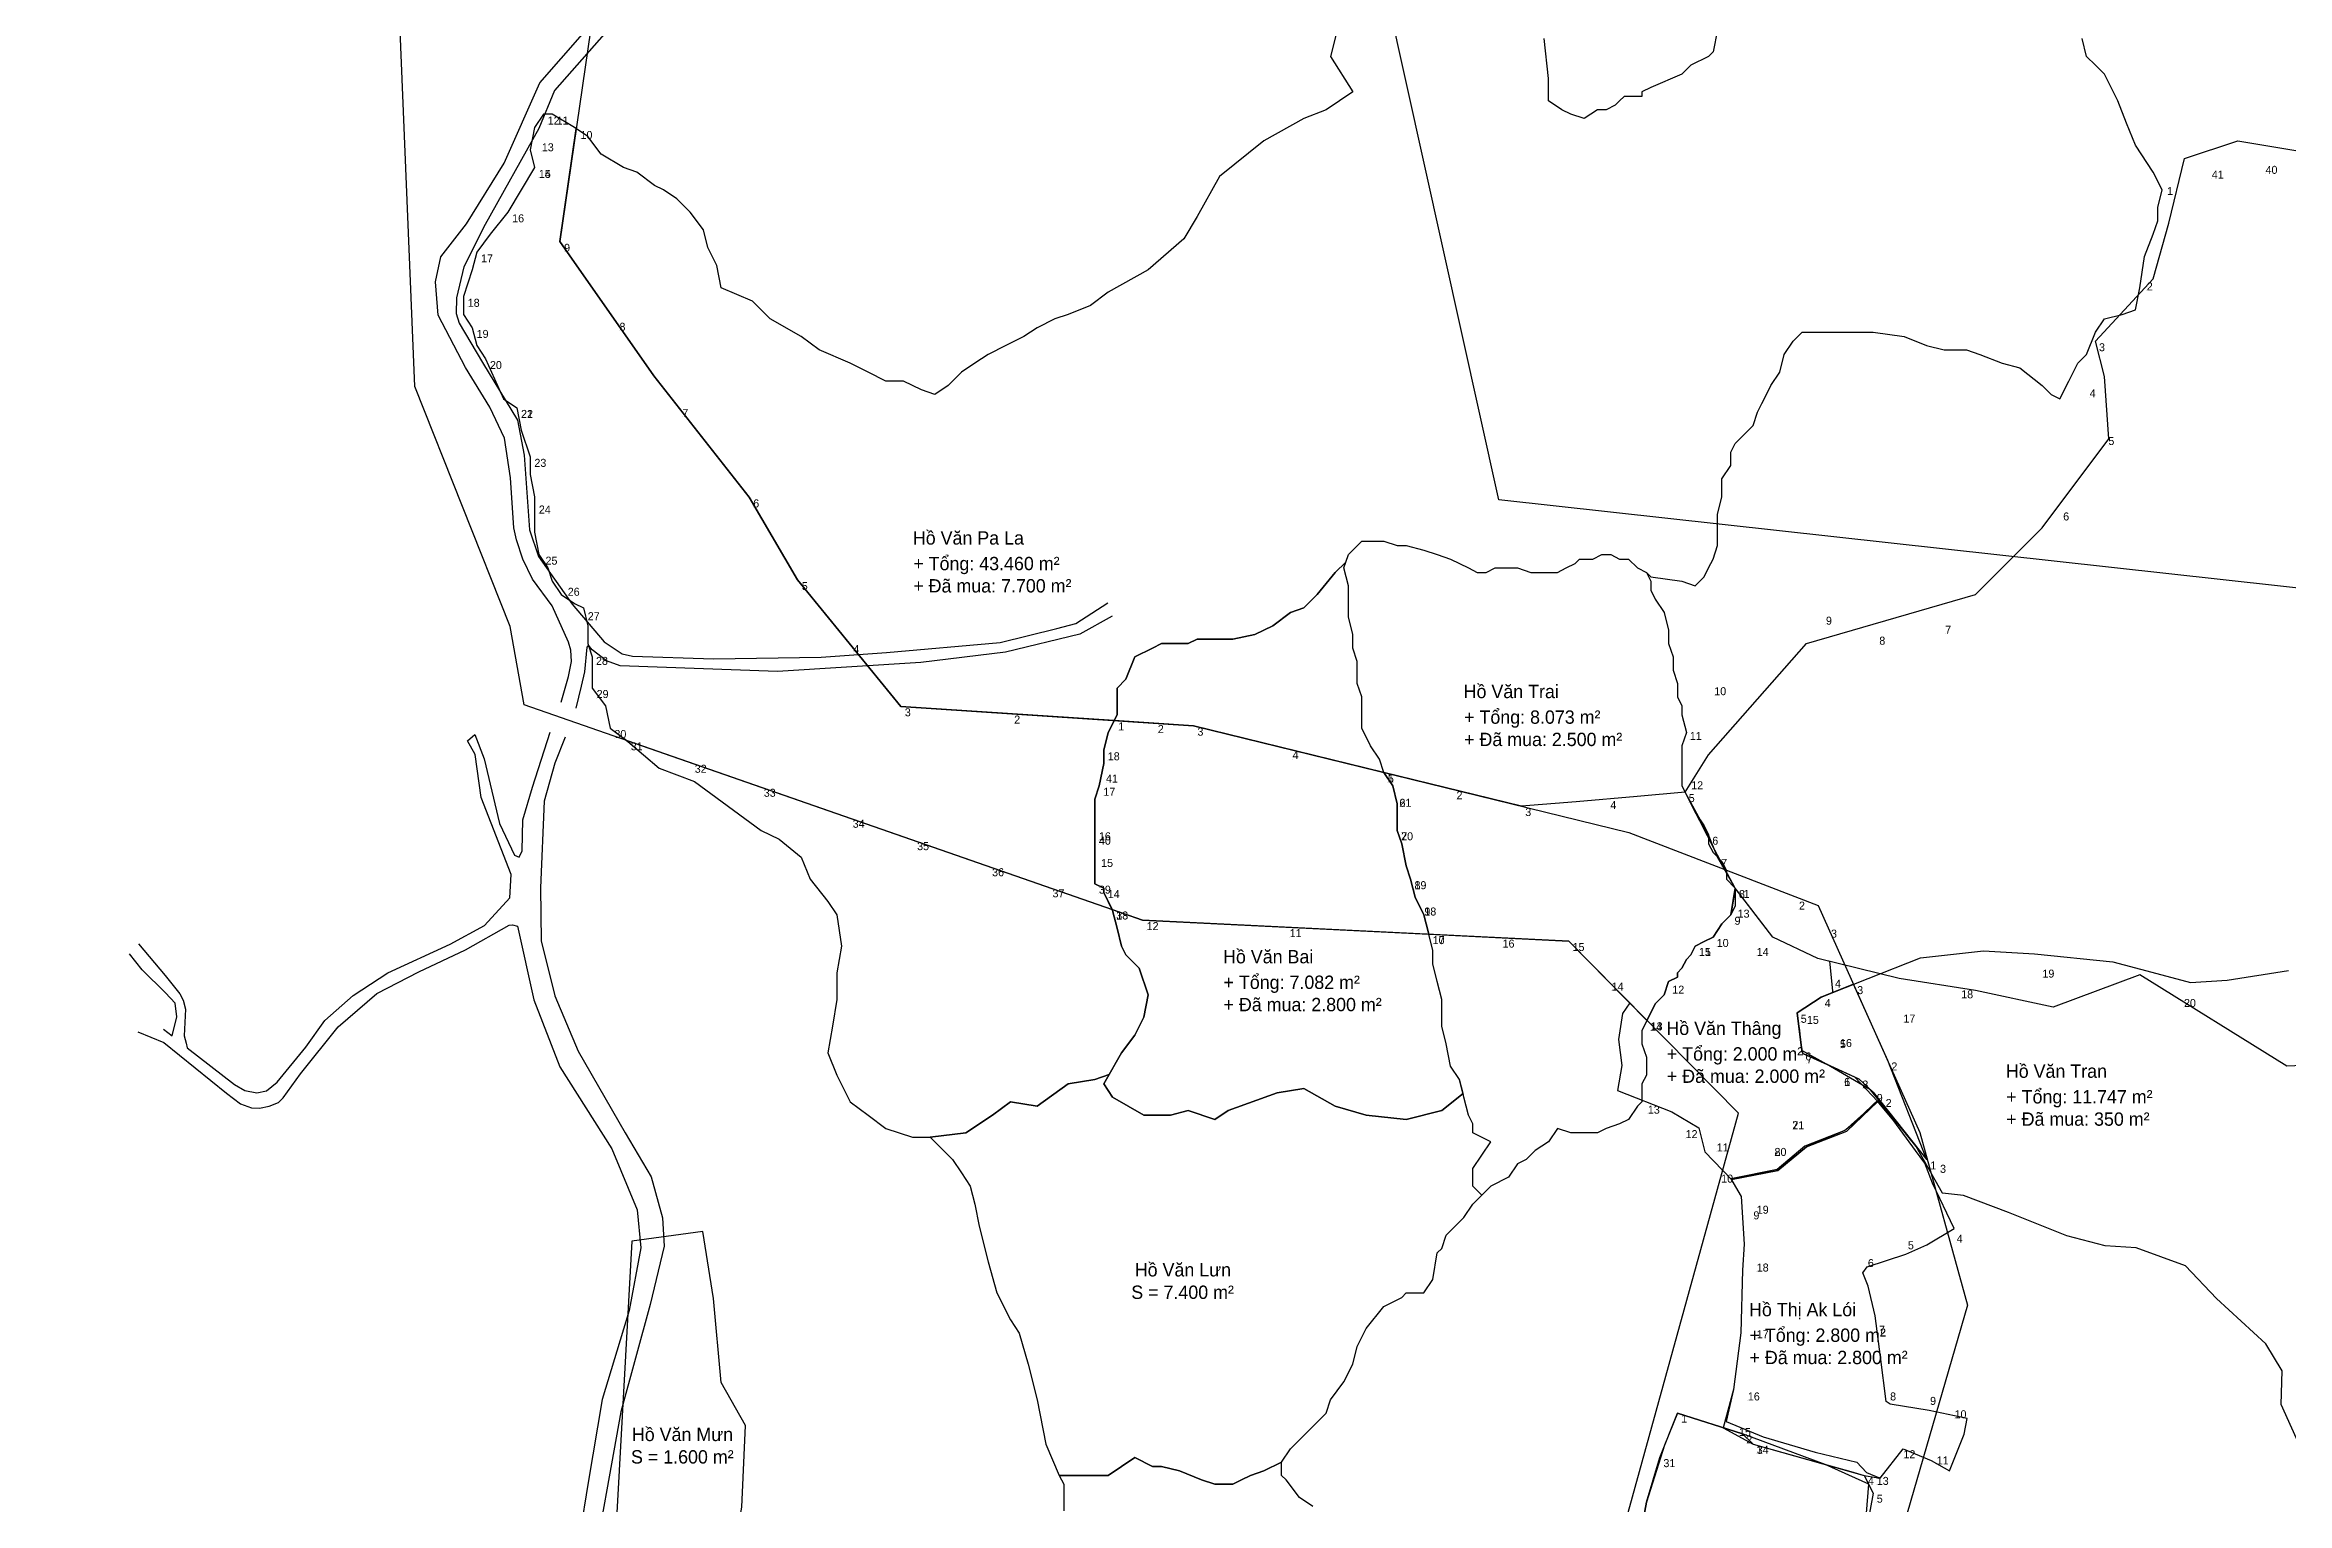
# Model space of a CAD drawing. Extents: x 552101 to 560756, y 1825061 to 1833835.
# Drawn here: x 552787 to 553291, y 1832311 to 1832639 of the extents above; entities that cross this region are included whole.
import ezdxf

# ---------------------------------------------------------------- set-up
doc = ezdxf.new("R2010")
doc.units = 0
for name, color, linetype in [('07', 7, 'Continuous'), ('5', 7, 'Continuous'), ('bien 10.3.24 hc  theo rai thua', 7, 'Continuous'), ('DUONG DAT', 7, 'Continuous'), ('Level 12', 7, 'Continuous'), ('Level 7', 7, 'Continuous'), ('nha', 7, 'Continuous'), ('Xin bien rung', 7, 'Continuous')]:
    doc.layers.add(name, color=color, linetype=linetype)

# ---------------------------------------------------------------- blocks, each defined once
blk = doc.blocks.new('đường đất')
at = {"layer": 'DUONG DAT'}
for points in [[(140437.61, 465452.16), (140438.03, 465453.63), (140438.21, 465454.49), (140438.16, 465455.13), (140438.03, 465455.58), (140437.11, 465457.66), (140435.98, 465459.19), (140435.43, 465460.33), (140435.07, 465461.43), (140434.92, 465462.12), (140434.73, 465464.98), (140434.37, 465467.23), (140433.54, 465469.01), (140432.16, 465471.28), (140430.59, 465474.25), (140430.44, 465476.16), (140430.74, 465477.59), (140432.2, 465479.48), (140434.36, 465482.93), (140436.4, 465487.53), (140440.19, 465491.84), (140443.47, 465495.64), (140443.78, 465496.13), (140444.31, 465498.44)], [(140442.05, 465492.57), (140437.23, 465487.08), (140436.34, 465484.92), (140433.27, 465479.43), (140432.05, 465477.01), (140431.63, 465475.24), (140431.62, 465474.35), (140431.79, 465473.8), (140433.13, 465471.56), (140435.13, 465468.26), (140435.51, 465466.27), (140435.81, 465462), (140436.32, 465460.48), (140438.24, 465457.75), (140440.08, 465455.61), (140441.1, 465454.93), (140441.68, 465454.78), (140446.31, 465454.64), (140452.47, 465454.74), (140456.2, 465454.99), (140462.69, 465455.57), (140465.93, 465456.37), (140467.01, 465456.65), (140468.84, 465457.84)], [(140469.08, 465457.08), (140467.24, 465456.05), (140463, 465455.02), (140458.16, 465454.43), (140449.97, 465453.92), (140440.98, 465454.23), (140440.21, 465454.52), (140439.38, 465455.15), (140439.17, 465455.41), (140439.08, 465455.3), (140438.94, 465453.89), (140438.76, 465453.08), (140438.46, 465451.82)], [(140413.47, 465438.37), (140414.99, 465436.55), (140415.83, 465435.5), (140416.03, 465435.15), (140416.16, 465434.64), (140416.09, 465433.11), (140416.2, 465432.69), (140416.26, 465432.42), (140418.96, 465430.32), (140419.55, 465429.99), (140420.24, 465429.85), (140420.79, 465429.96), (140421.39, 465430.46), (140423.03, 465432.46), (140424.12, 465433.98), (140425.74, 465435.42), (140427.71, 465436.71), (140431.28, 465438.34), (140433.24, 465439.41), (140434.68, 465440.99), (140434.76, 465442.32), (140433.04, 465446.71), (140432.71, 465449.17), (140432.27, 465449.95), (140432.68, 465450.32), (140433.21, 465448.92), (140434.09, 465445.23), (140434.95, 465443.42), (140435.21, 465443.31), (140435.39, 465443.67), (140435.43, 465445.45), (140435.98, 465447.31), (140436.99, 465450.45)], [(140437.84, 465450.17), (140437.26, 465448.68), (140436.64, 465446.5), (140436.43, 465441.55), (140436.48, 465438.53), (140437.25, 465435.39), (140438.59, 465432.23), (140441.27, 465427.56), (140442.75, 465425.06), (140443.41, 465422.72), (140443.49, 465421.1), (140442.7, 465417.77), (140441.03, 465411.63), (140439.26, 465401.78)], [(140413.43, 465433.33), (140414.92, 465432.72), (140418.5, 465429.83), (140419.3, 465429.23), (140419.92, 465429), (140420.39, 465428.97), (140420.93, 465429.09), (140421.48, 465429.31), (140421.74, 465429.57), (140422.73, 465430.93), (140424.87, 465433.63), (140427.09, 465435.52), (140429.48, 465436.77), (140432.15, 465438.01), (140434.65, 465439.43), (140434.84, 465439.45), (140435.12, 465439.37), (140436.06, 465435.16), (140437.54, 465431.34), (140440.5, 465426.65), (140441.95, 465423.18), (140442.16, 465421.01), (140441.5, 465417.42), (140439.96, 465412.35), (140439.15, 465407.6), (140438.21, 465401.74)], [(140414.91, 465433.48), (140415.39, 465433.1), (140415.67, 465434.19), (140415.57, 465434.97), (140415.01, 465435.56), (140413.68, 465436.88), (140412.96, 465437.8)]]:
    blk.add_lwpolyline(points, dxfattribs=at)

msp = doc.modelspace()

# ---------------------------------------------------------------- linework, layer by layer
at = {"layer": '07'}
for points in [[(553080.12, 1832652.34), (553076.12, 1832636.33), (553081.12, 1832628.32), (553075.12, 1832624.32), (553070.11, 1832622.32), (553061.11, 1832617.32), (553051.1, 1832609.31), (553046.1, 1832600.31), (553043.1, 1832595.31), (553035.09, 1832588.3), (553026.09, 1832583.3), (553022.09, 1832580.3), (553017.08, 1832578.3), (553014.08, 1832577.29), (553010.08, 1832575.29), (553007.08, 1832573.29), (553003.08, 1832571.29), (552999.07, 1832569.29), (552996.07, 1832567.29), (552993.07, 1832565.29), (552990.07, 1832562.29), (552987.07, 1832560.29), (552984.06, 1832561.29), (552980.06, 1832563.29), (552976.06, 1832563.29), (552972.06, 1832565.29), (552968.06, 1832567.29), (552961.05, 1832570.29), (552957.05, 1832573.29), (552950.05, 1832577.29), (552946.04, 1832581.3), (552939.04, 1832584.3), (552938.04, 1832589.3), (552936.04, 1832593.3), (552935.04, 1832597.31), (552932.04, 1832601.31), (552929.03, 1832604.31), (552926.03, 1832606.31), (552924.03, 1832607.31), (552920.03, 1832610.31), (552917.03, 1832611.31), (552912.02, 1832614.32), (552909.02, 1832618.32), (552906.02, 1832620.32), (552901.02, 1832623.32), (552899.02, 1832623.32), (552897.02, 1832620.32), (552896.02, 1832615.32), (552897.02, 1832611.31), (552894.01, 1832606.31), (552891.01, 1832601.31), (552887.01, 1832596.31), (552884.01, 1832592.3), (552883.01, 1832588.3), (552881.01, 1832582.3), (552881.01, 1832578.3), (552883.01, 1832575.29), (552884.01, 1832571.29), (552886.01, 1832568.29), (552890.01, 1832559.28), (552893.01, 1832557.28), (552894.01, 1832552.28), (552896.02, 1832546.28), (552896.02, 1832542.28), (552897.02, 1832537.27), (552897.02, 1832534.27), (552897.02, 1832529.27), (552898.02, 1832524.27), (552900.02, 1832521.26), (552901.02, 1832518.26), (552903.02, 1832515.26), (552906.02, 1832513.26), (552908.02, 1832512.26), (552909.02, 1832508.26), (552909.02, 1832504.25), (552910.02, 1832501.25), (552910.02, 1832497.25), (552910.02, 1832494.25), (552913.02, 1832490.25), (552914.03, 1832485.24), (552918.03, 1832482.24), (552925.03, 1832476.24), (552933.04, 1832473.24), (552948.04, 1832462.23), (552952.05, 1832460.23), (552957.05, 1832456.23), (552959.05, 1832451.22), (552963.05, 1832446.22), (552965.05, 1832443.22), (552966.05, 1832436.22), (552965.05, 1832430.21), (552965.05, 1832424.21), (552964.05, 1832418.21), (552963.05, 1832412.2), (552965.05, 1832407.2), (552968.06, 1832401.2), (552972.06, 1832398.19), (552976.06, 1832395.19), (552982.06, 1832393.19), (552986.07, 1832393.19), (552994.07, 1832394.19), (553000.07, 1832398.19), (553004.08, 1832401.2), (553010.08, 1832400.2), (553017.08, 1832405.2), (553023.09, 1832406.2), (553026.31, 1832407.34), (553029.09, 1832412.2), (553032.09, 1832416.2), (553034.09, 1832420.21), (553035.09, 1832425.21), (553033.09, 1832431.21), (553030.09, 1832434.21), (553029.09, 1832436.22), (553028.09, 1832440.22), (553027.09, 1832444.22), (553025.09, 1832448.22), (553025.09, 1832449.22), (553023.09, 1832450.22), (553023.09, 1832451.22), (553023.09, 1832452.23), (553023.09, 1832456.23), (553023.09, 1832460.23), (553023.09, 1832462.23), (553023.09, 1832467.23), (553023.09, 1832469.23), (553024.09, 1832472.24), (553025.09, 1832477.24), (553025.09, 1832480.24), (553026.09, 1832484.24), (553028.09, 1832488.25), (553028.09, 1832491.25), (553028.09, 1832494.25), (553030.09, 1832496.25), (553032.09, 1832501.25), (553036.09, 1832503.25), (553038.09, 1832504.25), (553041.1, 1832504.25), (553044.1, 1832504.25), (553046.1, 1832505.25), (553051.1, 1832505.25), (553054.1, 1832505.25), (553059.11, 1832506.26), (553063.11, 1832508.26), (553067.11, 1832511.26), (553070.11, 1832512.26), (553073.11, 1832515.26), (553077.12, 1832520.26), (553079.55, 1832522.57), (553080.12, 1832524.27), (553083.12, 1832527.27), (553086.12, 1832527.27), (553088.12, 1832527.27), (553091.12, 1832526.27), (553093.13, 1832526.27), (553097.13, 1832525.27), (553100.13, 1832524.27), (553103.13, 1832523.26), (553107.13, 1832521.26), (553109.13, 1832520.26), (553111.14, 1832520.26), (553113.14, 1832521.26), (553115.14, 1832521.26), (553118.14, 1832521.26), (553121.14, 1832520.26), (553124.14, 1832520.26), (553127.14, 1832520.26), (553129.15, 1832521.26), (553131.15, 1832522.26), (553132.15, 1832523.26), (553135.15, 1832523.26), (553137.15, 1832524.27), (553139.15, 1832524.27), (553141.15, 1832523.26), (553143.15, 1832523.26), (553145.15, 1832521.26), (553147.16, 1832520.26), (553148.16, 1832519.26), (553155.16, 1832518.26), (553158.16, 1832517.26), (553160.16, 1832519.26), (553161.16, 1832521.26), (553162.16, 1832523.26), (553163.16, 1832526.27), (553163.16, 1832530.27), (553163.16, 1832533.27), (553164.17, 1832537.27), (553164.17, 1832541.27), (553166.17, 1832544.28), (553166.17, 1832547.28), (553167.17, 1832549.28), (553169.17, 1832551.28), (553171.17, 1832553.28), (553172.17, 1832556.28), (553173.17, 1832558.28), (553174.17, 1832560.29), (553175.17, 1832562.29), (553177.17, 1832565.29), (553178.17, 1832569.29), (553180.17, 1832572.29), (553182.18, 1832574.29), (553185.18, 1832574.29), (553188.18, 1832574.29), (553193.18, 1832574.29), (553198.18, 1832574.29), (553205.19, 1832573.29), (553210.19, 1832571.29), (553214.19, 1832570.29), (553219.2, 1832570.29), (553222.2, 1832569.29), (553227.2, 1832567.29), (553231.2, 1832566.29), (553236.21, 1832562.29), (553238.21, 1832560.29), (553240.21, 1832559.28), (553242.21, 1832563.29), (553244.21, 1832567.29), (553246.21, 1832569.29), (553248.21, 1832574.29), (553250.21, 1832577.29), (553254.22, 1832578.3), (553257.22, 1832579.3), (553258.22, 1832584.3), (553259.22, 1832591.3), (553261.22, 1832596.31), (553262.22, 1832599.31), (553262.22, 1832602.31), (553263.22, 1832606.31), (553261.22, 1832610.31), (553257.22, 1832616.32), (553255.22, 1832621.32), (553253.22, 1832626.32), (553250.21, 1832632.33), (553248.21, 1832634.33), (553246.21, 1832636.33), (553245.21, 1832640.33)], [(553163.16, 1832642.33), (553162.16, 1832637.33), (553161.16, 1832636.33), (553157.16, 1832634.33), (553155.16, 1832632.33), (553148.16, 1832629.32), (553146.16, 1832628.32), (553146.16, 1832627.32), (553144.15, 1832627.32), (553143.15, 1832627.32), (553142.15, 1832627.32), (553141.15, 1832626.32), (553140.15, 1832625.32), (553138.15, 1832624.32), (553136.15, 1832624.32), (553133.15, 1832622.32), (553130.15, 1832623.32), (553128.15, 1832624.32), (553125.14, 1832626.32), (553125.14, 1832631.33), (553124.14, 1832640.33)], [(553083.12, 1832527.27), (553083.12, 1832527.27), (553086.12, 1832527.27), (553088.12, 1832527.27), (553091.12, 1832526.27), (553093.13, 1832526.27), (553097.13, 1832525.27), (553100.13, 1832524.27), (553103.13, 1832523.26), (553107.13, 1832521.26), (553109.13, 1832520.26), (553111.14, 1832520.26), (553113.14, 1832521.26), (553115.14, 1832521.26), (553118.14, 1832521.26), (553121.14, 1832520.26), (553124.14, 1832520.26), (553127.14, 1832520.26), (553129.15, 1832521.26), (553131.15, 1832522.26), (553132.15, 1832523.26), (553135.15, 1832523.26), (553137.15, 1832524.27), (553139.15, 1832524.27), (553141.15, 1832523.26), (553143.15, 1832523.26), (553145.15, 1832521.26), (553147.16, 1832520.26), (553148.16, 1832518.26), (553148.16, 1832516.26), (553149.16, 1832514.26), (553151.16, 1832511.26), (553152.16, 1832507.26), (553152.16, 1832504.25), (553153.16, 1832501.25), (553153.16, 1832498.25), (553154.16, 1832495.25), (553154.16, 1832492.25), (553155.16, 1832490.25), (553155.16, 1832488.25), (553156.16, 1832484.24), (553155.16, 1832481.24), (553155.16, 1832478.24), (553155.16, 1832476.24), (553155.16, 1832473.24), (553155.16, 1832472.24), (553156.16, 1832470.24), (553157.16, 1832468.23), (553158.16, 1832466.23), (553160.16, 1832463.23), (553161.16, 1832461.23), (553161.16, 1832459.23), (553162.16, 1832457.23), (553164.17, 1832455.23), (553165.17, 1832453.23), (553165.17, 1832451.22), (553167.17, 1832449.22), (553167.17, 1832447.22), (553167.17, 1832445.22), (553166.17, 1832443.22), (553164.17, 1832441.22), (553162.16, 1832438.22), (553160.16, 1832437.22), (553158.16, 1832436.22), (553157.16, 1832434.21), (553156.16, 1832433.21), (553155.16, 1832431.21), (553154.16, 1832430.21), (553154.16, 1832429.21), (553152.16, 1832428.21), (553151.16, 1832425.21), (553149.16, 1832423.21), (553148.16, 1832421.21), (553147.16, 1832419.21), (553146.16, 1832417.21), (553146.16, 1832415.2), (553146.16, 1832414.2), (553147.16, 1832411.2), (553147.16, 1832409.2), (553147.16, 1832407.2), (553146.16, 1832405.2), (553146.16, 1832403.2), (553146.16, 1832401.2), (553145.15, 1832400.2), (553143.15, 1832397.19), (553143.15, 1832397.19), (553141.15, 1832396.19), (553138.15, 1832395.19), (553136.15, 1832394.19), (553133.15, 1832394.19), (553130.15, 1832394.19), (553127.14, 1832395.19), (553125.14, 1832392.19), (553122.14, 1832390.19), (553120.14, 1832388.19), (553118.14, 1832387.19), (553116.14, 1832384.19), (553112.14, 1832382.19), (553110.14, 1832380.18), (553108.13, 1832382.19), (553108.13, 1832386.19), (553112.14, 1832392.19), (553108.13, 1832394.19), (553108.13, 1832396.19), (553108.13, 1832396.19), (553107.13, 1832398.19), (553106.13, 1832402.2), (553105.13, 1832406.2), (553103.13, 1832409.2), (553102.13, 1832414.2), (553101.13, 1832418.21), (553101.13, 1832421.21), (553101.13, 1832424.21), (553100.13, 1832428.21), (553099.13, 1832432.21), (553099.13, 1832435.22), (553098.13, 1832439.22), (553097.13, 1832443.22), (553095.13, 1832447.22), (553094.13, 1832451.22), (553093.13, 1832454.23), (553092.12, 1832459.23), (553091.12, 1832462.23), (553091.12, 1832464.23), (553091.12, 1832464.23), (553091.12, 1832468.23), (553090.12, 1832472.24), (553088.12, 1832475.24), (553087.12, 1832478.24), (553085.12, 1832481.24), (553083.12, 1832485.24), (553083.12, 1832489.25), (553083.12, 1832492.25), (553082.12, 1832495.25), (553082.12, 1832500.25), (553081.12, 1832503.25), (553081.12, 1832506.26), (553080.12, 1832510.26), (553080.12, 1832513.26), (553080.12, 1832517.26), (553079.12, 1832521.26), (553080.12, 1832524.27), (553083.12, 1832527.27), (553083.12, 1832527.27)], [(553213.8, 1832380.61), (553207.88, 1832391.1), (553197.62, 1832403.86), (553187.66, 1832409.65), (553182.11, 1832412.68), (553181.67, 1832417.25), (553181.07, 1832421.16), (553186.48, 1832424.71), (553197.1, 1832428.93), (553208.87, 1832433.53), (553222.99, 1832435.17), (553234.47, 1832434.46), (553252.13, 1832432.66), (553260.85, 1832430.36), (553269.56, 1832428.01), (553277.8, 1832428.55), (553291.64, 1832430.7)], [(553294.77, 1832322.45), (553289.97, 1832333.07), (553290.22, 1832340.63), (553286.53, 1832346.74), (553275.44, 1832356.9), (553268.43, 1832364.26), (553257.34, 1832368.36), (553250.4, 1832368.77), (553241.75, 1832371), (553228.66, 1832376.29), (553218.5, 1832380.1), (553213.8, 1832380.61), (553213.7, 1832380.71)], [(553196.18, 1832302.14), (553197.18, 1832315.15), (553187.39, 1832319.61), (553168.83, 1832326.49), (553154.16, 1832331.16), (553151.27, 1832323.94), (553147.16, 1832311.15), (553145.15, 1832300.14)], [(553072.11, 1832310.15), (553069.11, 1832312.15), (553066.11, 1832316.15), (553065.11, 1832317.15), (553065.11, 1832320.15), (553061.11, 1832318.15), (553058.11, 1832317.15), (553056.1, 1832316.15), (553054.1, 1832315.15), (553050.1, 1832315.15), (553047.1, 1832316.15), (553042.1, 1832318.15), (553038.09, 1832319.15), (553036.09, 1832319.15), (553032.09, 1832321.15), (553026.09, 1832317.15), (553022.09, 1832317.15), (553015.08, 1832317.15), (553016.08, 1832315.15), (553016.08, 1832313.15), (553016.08, 1832309.15)]]:
    msp.add_lwpolyline(points, dxfattribs=at)
for points in [[(553099.13, 1832435.22), (553098.13, 1832439.22), (553097.13, 1832443.22), (553095.13, 1832447.22), (553094.13, 1832451.22), (553093.13, 1832454.23), (553092.12, 1832459.23), (553091.12, 1832462.23), (553091.12, 1832464.23), (553091.12, 1832468.23), (553090.12, 1832472.24), (553088.12, 1832475.24), (553087.12, 1832478.24), (553085.12, 1832481.24), (553083.12, 1832485.24), (553083.12, 1832489.25), (553083.12, 1832492.25), (553082.12, 1832495.25), (553082.12, 1832500.25), (553081.12, 1832503.25), (553081.12, 1832506.26), (553080.12, 1832510.26), (553080.12, 1832513.26), (553080.12, 1832517.26), (553079.12, 1832521.26), (553079.55, 1832522.57), (553077.12, 1832520.26), (553073.11, 1832515.26), (553070.11, 1832512.26), (553067.11, 1832511.26), (553063.11, 1832508.26), (553059.11, 1832506.26), (553054.1, 1832505.25), (553051.1, 1832505.25), (553046.1, 1832505.25), (553044.1, 1832504.25), (553041.1, 1832504.25), (553038.09, 1832504.25), (553036.09, 1832503.25), (553032.09, 1832501.25), (553030.09, 1832496.25), (553028.09, 1832494.25), (553028.09, 1832491.25), (553028.09, 1832488.25), (553026.09, 1832484.24), (553025.09, 1832480.24), (553025.09, 1832477.24), (553024.09, 1832472.24), (553023.09, 1832469.23), (553023.09, 1832467.23), (553023.09, 1832462.23), (553023.09, 1832460.23), (553023.09, 1832456.23), (553023.09, 1832452.23), (553023.09, 1832451.22), (553023.09, 1832450.22), (553025.09, 1832449.22), (553025.09, 1832448.22), (553027.09, 1832444.22), (553028.09, 1832440.22), (553029.09, 1832436.22), (553030.09, 1832434.21), (553033.09, 1832431.21), (553035.09, 1832425.21), (553034.09, 1832420.21), (553032.09, 1832416.2), (553029.09, 1832412.2), (553025.09, 1832405.2), (553027.09, 1832402.2), (553034.09, 1832398.19), (553040.1, 1832398.19), (553044.1, 1832399.2), (553050.1, 1832397.19), (553053.1, 1832399.2), (553064.11, 1832403.2), (553070.11, 1832404.2), (553077.12, 1832400.2), (553084.12, 1832398.19), (553093.13, 1832397.19), (553101.13, 1832399.2), (553105.92, 1832403.03), (553105.13, 1832406.2), (553103.13, 1832409.2), (553102.13, 1832414.2), (553101.13, 1832418.21), (553101.13, 1832421.21), (553101.13, 1832424.21), (553100.13, 1832428.21), (553099.13, 1832432.21)], [(553088.12, 1832355.17), (553092.12, 1832357.17), (553093.13, 1832358.17), (553095.13, 1832358.17), (553097.13, 1832358.17), (553099.13, 1832361.17), (553100.13, 1832367.18), (553101.13, 1832368.18), (553102.13, 1832371.18), (553104.13, 1832373.18), (553106.13, 1832375.18), (553108.13, 1832378.18), (553110.14, 1832380.18), (553108.13, 1832382.19), (553108.13, 1832386.19), (553112.14, 1832392.19), (553108.13, 1832394.19), (553108.13, 1832396.19), (553107.13, 1832398.19), (553106.13, 1832402.2), (553105.92, 1832403.03), (553101.13, 1832399.2), (553093.13, 1832397.19), (553084.12, 1832398.19), (553077.12, 1832400.2), (553070.11, 1832404.2), (553064.11, 1832403.2), (553053.1, 1832399.2), (553050.1, 1832397.19), (553044.1, 1832399.2), (553040.1, 1832398.19), (553034.09, 1832398.19), (553027.09, 1832402.2), (553025.09, 1832405.2), (553026.31, 1832407.34), (553023.09, 1832406.2), (553017.08, 1832405.2), (553010.08, 1832400.2), (553004.08, 1832401.2), (553000.07, 1832398.19), (552994.07, 1832394.19), (552986.07, 1832393.19), (552988.07, 1832391.19), (552991.07, 1832388.19), (552993.07, 1832385.19), (552995.07, 1832382.19), (552996.07, 1832378.18), (552997.07, 1832373.18), (552999.07, 1832365.18), (553001.07, 1832358.17), (553004.08, 1832352.17), (553006.08, 1832349.17), (553008.08, 1832342.16), (553010.08, 1832334.16), (553012.08, 1832324.15), (553015.08, 1832317.15), (553022.09, 1832317.15), (553026.09, 1832317.15), (553032.09, 1832321.15), (553036.09, 1832319.15), (553038.09, 1832319.15), (553042.1, 1832318.15), (553047.1, 1832316.15), (553050.1, 1832315.15), (553054.1, 1832315.15), (553056.1, 1832316.15), (553058.11, 1832317.15), (553061.11, 1832318.15), (553065.11, 1832320.15), (553067.11, 1832323.15), (553070.11, 1832326.15), (553072.11, 1832328.16), (553075.12, 1832331.16), (553076.12, 1832334.16), (553079.12, 1832338.16), (553081.12, 1832342.16), (553082.12, 1832346.17), (553084.12, 1832350.17)], [(553209.83, 1832387.37), (553207.72, 1832390.24), (553202.82, 1832396.91), (553199.39, 1832401.36), (553198.58, 1832400.9), (553198.58, 1832400.9), (553195.43, 1832397.59), (553195.43, 1832397.59), (553191.84, 1832394.71), (553183.21, 1832391.04), (553176.72, 1832385.74), (553166.33, 1832383.68), (553168.53, 1832379.85), (553169.15, 1832369.18), (553168.76, 1832363.34), (553168.41, 1832349.19), (553166.8, 1832336.44), (553165.15, 1832329.24), (553173.44, 1832325.78), (553185.15, 1832322.37), (553194.55, 1832320.1), (553196.67, 1832317.76), (553199.8, 1832316.53), (553204.94, 1832323.13), (553211.26, 1832320.51), (553215.4, 1832318.14), (553218.64, 1832326.44), (553219.35, 1832329.93), (553210.82, 1832331.77), (553202.05, 1832333.18), (553201.1, 1832333.77), (553199.86, 1832343.83), (553198.63, 1832353.04), (553197.04, 1832359.73), (553195.87, 1832362.68), (553196.86, 1832364.04), (553205.56, 1832366.92), (553210.26, 1832369.04), (553216.44, 1832372.64), (553211.57, 1832382.87)], [(552944.51, 1832328.4), (552939.01, 1832338.01), (552937.27, 1832356.93), (552934.9, 1832371.98), (552918.88, 1832369.81), (552915.34, 1832304.65), (552930.45, 1832302.64), (552941.16, 1832296.42), (552943.65, 1832309.99)]]:
    msp.add_lwpolyline(points, close=True, dxfattribs=at)
at = {"layer": '5'}
for points in [[(553024.09, 1832472.24), (553025.09, 1832477.24), (553025.09, 1832480.24), (553026.09, 1832484.24), (553027.44, 1832486.95), (552979.4, 1832490.13), (552956.2, 1832518.55), (552945.28, 1832537.16), (552923.88, 1832564.47), (552902.69, 1832594.68), (552906.39, 1832620.07), (552906.02, 1832620.32), (552901.02, 1832623.32), (552899.02, 1832623.32), (552897.02, 1832620.32), (552896.02, 1832615.32), (552897.02, 1832611.31), (552894.01, 1832606.31), (552891.01, 1832601.31), (552887.01, 1832596.31), (552884.01, 1832592.3), (552883.01, 1832588.3), (552881.01, 1832582.3), (552881.01, 1832578.3), (552883.01, 1832575.29), (552884.01, 1832571.29), (552886.01, 1832568.29), (552890.01, 1832559.28), (552893.01, 1832557.28), (552894.01, 1832552.28), (552896.02, 1832546.28), (552896.02, 1832542.28), (552897.02, 1832537.27), (552897.02, 1832534.27), (552897.02, 1832529.27), (552898.02, 1832524.27), (552900.02, 1832521.26), (552901.02, 1832518.26), (552903.02, 1832515.26), (552906.02, 1832513.26), (552908.02, 1832512.26), (552909.02, 1832508.26), (552909.02, 1832504.25), (552910.02, 1832501.25), (552910.02, 1832497.25), (552910.02, 1832494.25), (552913.02, 1832490.25), (552914.03, 1832485.24), (552917.81, 1832482.41), (553027, 1832444.4), (553025.09, 1832448.22), (553025.09, 1832449.22), (553023.09, 1832450.22), (553023.09, 1832451.22), (553023.09, 1832452.23), (553023.09, 1832456.23), (553023.09, 1832460.23), (553023.09, 1832462.23), (553023.09, 1832467.23), (553023.09, 1832469.23)], [(553090.12, 1832472.24), (553088.1, 1832475.27), (553045.27, 1832485.77), (553027.44, 1832486.95), (553026.09, 1832484.24), (553025.09, 1832480.24), (553025.09, 1832477.24), (553024.09, 1832472.24), (553023.09, 1832469.23), (553023.09, 1832467.23), (553023.09, 1832462.23), (553023.09, 1832460.23), (553023.09, 1832456.23), (553023.09, 1832452.23), (553023.09, 1832451.22), (553023.09, 1832450.22), (553025.09, 1832449.22), (553025.09, 1832448.22), (553027, 1832444.4), (553033.83, 1832442.02), (553098.22, 1832438.85), (553098.13, 1832439.22), (553097.13, 1832443.22), (553095.13, 1832447.22), (553094.13, 1832451.22), (553093.13, 1832454.23), (553092.12, 1832459.23), (553091.12, 1832462.23), (553091.12, 1832464.23), (553091.12, 1832468.23)], [(553186.48, 1832424.71), (553189.14, 1832425.77), (553189.1, 1832426.07), (553188.52, 1832432.1), (553188.47, 1832432.72), (553185.74, 1832433.39), (553175.64, 1832438.18), (553167.47, 1832448.83), (553167.06, 1832448.58), (553166.17, 1832443.22), (553164.17, 1832441.22), (553162.16, 1832438.22), (553160.16, 1832437.22), (553158.16, 1832436.22), (553157.16, 1832434.21), (553156.16, 1832433.21), (553155.16, 1832431.21), (553154.16, 1832430.21), (553154.16, 1832429.21), (553152.16, 1832428.21), (553151.16, 1832425.21), (553149.16, 1832423.21), (553148.16, 1832421.21), (553147.29, 1832419.48), (553143.41, 1832423.42), (553141.78, 1832421.01), (553140.9, 1832415.16), (553141.66, 1832409.33), (553140.65, 1832403.7), (553152.89, 1832398.9), (553158.97, 1832395.29), (553160.31, 1832389.93), (553166.33, 1832383.68), (553176.72, 1832385.74), (553183.21, 1832391.04), (553192.23, 1832394.55), (553199.26, 1832401.24), (553194.1, 1832406.73), (553187.66, 1832409.65), (553182.37, 1832412.05), (553182.11, 1832412.68), (553181.07, 1832421.16)], [(553210.23, 1832388.14), (553201.47, 1832410.43), (553193.79, 1832427.61), (553186.48, 1832424.71), (553181.07, 1832421.16), (553182.11, 1832412.68), (553182.37, 1832412.05), (553194.94, 1832406.35), (553198.18, 1832403.34)], [(553209.83, 1832387.37), (553207.72, 1832390.24), (553202.82, 1832396.91), (553199.12, 1832401.4), (553198.05, 1832400.39), (553196.1, 1832398.54), (553196.1, 1832398.54), (553196.1, 1832398.54), (553191.84, 1832394.71), (553182.82, 1832391.2), (553176.56, 1832385.92), (553166.17, 1832383.87), (553168.53, 1832379.85), (553169.15, 1832369.18), (553168.76, 1832363.34), (553168.41, 1832349.19), (553166.8, 1832336.44), (553164.48, 1832327.87), (553171.17, 1832324.15), (553184.01, 1832320.56), (553193.17, 1832317.99), (553196.18, 1832317.15), (553199.8, 1832316.53), (553204.94, 1832323.13), (553211.26, 1832320.51), (553215.4, 1832318.14), (553218.64, 1832326.44), (553219.35, 1832329.93), (553210.82, 1832331.77), (553202.05, 1832333.18), (553201.1, 1832333.77), (553199.86, 1832343.83), (553198.63, 1832353.04), (553197.04, 1832359.73), (553195.87, 1832362.68), (553196.86, 1832364.04), (553205.56, 1832366.92), (553210.26, 1832369.04), (553216.44, 1832372.64), (553211.57, 1832382.87)]]:
    msp.add_lwpolyline(points, close=True, dxfattribs=at)
for points in [[(553314.25, 1832410.2), (553291.24, 1832409.2), (553258.19, 1832429.77), (553238.69, 1832422.45), (553221.2, 1832426.21), (553221.2, 1832426.21), (553204.04, 1832428.94), (553185.74, 1832433.39), (553185.74, 1832433.39), (553185.74, 1832433.39), (553175.64, 1832438.18), (553167.17, 1832449.22), (553162.54, 1832457.78), (553155.86, 1832470.83), (553161.16, 1832479.24), (553183.18, 1832504.25), (553221.2, 1832515.26), (553236.21, 1832530.27), (553251.21, 1832550.28), (553250.21, 1832564.29), (553248.21, 1832572.29), (553261.22, 1832586.3), (553264.7, 1832598.81), (553268.22, 1832613.32), (553280.23, 1832617.32), (553298.24, 1832614.32)], [(553119.06, 1832467.68), (553088.11, 1832475.27), (553088.12, 1832475.24), (553090.12, 1832472.24), (553091.12, 1832468.23), (553091.12, 1832464.23), (553091.12, 1832462.23), (553092.12, 1832459.23), (553093.13, 1832454.23), (553094.13, 1832451.22), (553095.13, 1832447.22), (553097.13, 1832443.22), (553098.13, 1832439.22), (553098.22, 1832438.85), (553129.7, 1832437.3), (553147.29, 1832419.48), (553148.16, 1832421.21), (553149.16, 1832423.21), (553151.16, 1832425.21), (553152.16, 1832428.21), (553154.16, 1832429.21), (553154.16, 1832430.21), (553155.16, 1832431.21), (553156.16, 1832433.21), (553157.16, 1832434.21), (553158.16, 1832436.22), (553160.16, 1832437.22), (553162.16, 1832438.22), (553164.17, 1832441.22), (553166.17, 1832443.22), (553167.17, 1832449.22), (553163.16, 1832456.23), (553161.16, 1832461.23), (553155.86, 1832470.83), (553145.08, 1832469.87), (553145.08, 1832469.87), (553131.37, 1832468.67), (553119.06, 1832467.68)], [(553145.15, 1832300.14), (553147.16, 1832311.15), (553150.16, 1832321.15), (553154.16, 1832331.16), (553168.83, 1832326.49), (553171.17, 1832324.15), (553196.18, 1832317.15), (553198.18, 1832313.15), (553196.18, 1832302.14)]]:
    msp.add_lwpolyline(points, dxfattribs=at)
at = {"layer": 'bien 10.3.24 hc  theo rai thua'}
for points in [[(553465.18, 1831863.85), (553469.55, 1831925.78), (553466.81, 1831953.31), (553454.96, 1831970.3), (553458.15, 1831996.98), (553447.13, 1832031.52), (553385.49, 1832070.89), (553353.81, 1832096.48), (553353.81, 1832096.48), (553251.2, 1832131.41), (553213.94, 1832150.61), (553188.32, 1832164.57), (553147.52, 1832246.09), (553134.6, 1832278.13), (553167.9, 1832398.6), (553129.7, 1832437.3), (553033.83, 1832442.02), (552894.66, 1832490.46), (552891.55, 1832508.11), (552870.11, 1832562.05), (552863.76, 1832714.97)], [(552910.29, 1832646.83), (552902.69, 1832594.68), (552923.88, 1832564.47), (552945.28, 1832537.16), (552956.2, 1832518.55), (552979.4, 1832490.13), (553045.27, 1832485.77), (553143.22, 1832461.76), (553185.85, 1832445.36), (553208.69, 1832394.28), (553219.42, 1832355.42), (553188.06, 1832247.36), (553202.83, 1832212.98), (553261.68, 1832177.95), (553369.75, 1832113.44)]]:
    msp.add_lwpolyline(points, dxfattribs=at)
at = {"layer": 'Level 7'}
for p, q in [((552900, 1832621), (552900, 1832621)), ((552902, 1832621), (552902, 1832621)), ((552907.37, 1832617.75), (552907.37, 1832617.75)), ((552898.67, 1832614.98), (552898.67, 1832614.98)), ((552898, 1832609), (552898, 1832609)), ((552898, 1832609), (552898, 1832609)), ((553274.38, 1832608.84), (553274.38, 1832608.84)), ((553286.47, 1832609.9), (553286.47, 1832609.9)), ((553264.32, 1832605.15), (553264.32, 1832605.15)), ((552892, 1832599), (552892, 1832599)), ((552903.68, 1832592.37), (552903.68, 1832592.37)), ((552885, 1832590), (552885, 1832590)), ((553259.76, 1832583.68), (553259.76, 1832583.68)), ((552882, 1832580), (552882, 1832580)), ((552884, 1832573), (552884, 1832573)), ((552916.14, 1832574.6), (552916.14, 1832574.6)), ((553249, 1832570), (553249, 1832570)), ((552887, 1832566), (552887, 1832566)), ((553246.91, 1832559.65), (553246.91, 1832559.65)), ((552894, 1832555), (552894, 1832555)), ((552894, 1832555), (552894, 1832555)), ((552930.29, 1832555.23), (552930.29, 1832555.23)), ((553251.11, 1832548.91), (553251.11, 1832548.91)), ((552897, 1832544), (552897, 1832544)), ((552898, 1832533.5), (552898, 1832533.5)), ((552946.23, 1832534.88), (552946.23, 1832534.88)), ((553240.94, 1832531.94), (553240.94, 1832531.94)), ((552899.5, 1832522), (552899.5, 1832522)), ((552904.5, 1832515), (552904.5, 1832515)), ((552957.15, 1832516.29), (552957.15, 1832516.29)), ((552909, 1832509.5), (552909, 1832509.5)), ((553187.57, 1832508.5), (553187.57, 1832508.5)), ((552968.74, 1832502.09), (552968.74, 1832502.09)), ((553199.58, 1832504), (553199.58, 1832504)), ((553214.4, 1832506.45), (553214.4, 1832506.45)), ((552910.85, 1832499.45), (552910.85, 1832499.45)), ((552911, 1832492), (552911, 1832492)), ((553162.45, 1832492.63), (553162.45, 1832492.63)), ((552980.33, 1832487.89), (552980.33, 1832487.89)), ((552915, 1832483), (552915, 1832483)), ((553004.95, 1832486.26), (553004.95, 1832486.26)), ((553028.35, 1832484.71), (553028.35, 1832484.71)), ((553028.35, 1832484.71), (553028.35, 1832484.71)), ((553037.26, 1832484.12), (553037.26, 1832484.12)), ((553046.17, 1832483.53), (553046.17, 1832483.53)), ((553156.94, 1832482.57), (553156.94, 1832482.57)), ((552918.68, 1832480.24), (552918.68, 1832480.24)), ((553026, 1832478), (553026, 1832478)), ((553067.57, 1832478.28), (553067.57, 1832478.28)), ((552933.07, 1832475.19), (552933.07, 1832475.19)), ((553025.6, 1832472.98), (553025.6, 1832472.98)), ((553089, 1832473), (553089, 1832473)), ((553089, 1832473), (553089, 1832473)), ((553157.26, 1832471.47), (553157.26, 1832471.47)), ((552948.6, 1832469.79), (552948.6, 1832469.79)), ((553025, 1832470), (553025, 1832470)), ((553091.62, 1832467.53), (553091.62, 1832467.53)), ((553091.62, 1832467.53), (553091.62, 1832467.53)), ((553104.46, 1832469.24), (553104.46, 1832469.24)), ((553139.07, 1832467.04), (553139.07, 1832467.04)), ((553156.7, 1832468.59), (553156.7, 1832468.59)), ((552968.61, 1832462.82), (552968.61, 1832462.82)), ((553119.92, 1832465.45), (553119.92, 1832465.45)), ((552983.1, 1832457.78), (552983.1, 1832457.78)), ((553024, 1832460), (553024, 1832460)), ((553024, 1832459), (553024, 1832459)), ((553092, 1832460), (553092, 1832460)), ((553092, 1832460), (553092, 1832460)), ((553162, 1832459), (553162, 1832459)), ((552999.97, 1832451.91), (552999.97, 1832451.91)), ((553024.5, 1832454), (553024.5, 1832454)), ((553164, 1832454), (553164, 1832454)), ((553013.56, 1832447.17), (553013.56, 1832447.17)), ((553024, 1832448), (553024, 1832448)), ((553026, 1832447), (553026, 1832447)), ((553095, 1832449), (553095, 1832449)), ((553095, 1832449), (553095, 1832449)), ((553168, 1832447), (553168, 1832447)), ((553169.05, 1832447.05), (553169.05, 1832447.05)), ((553027.91, 1832442.18), (553027.91, 1832442.18)), ((553027.91, 1832442.18), (553027.91, 1832442.18)), ((553097.22, 1832443.08), (553097.22, 1832443.08)), ((553097.22, 1832443.08), (553097.22, 1832443.08)), ((553167, 1832441), (553167, 1832441)), ((553167.7, 1832442.6), (553167.7, 1832442.6)), ((553181.5, 1832444.4), (553181.5, 1832444.4)), ((553034.74, 1832439.8), (553034.74, 1832439.8)), ((553066.92, 1832438.22), (553066.92, 1832438.22)), ((553099.09, 1832436.64), (553099.09, 1832436.64)), ((553099.09, 1832436.64), (553099.09, 1832436.64)), ((553163, 1832436), (553163, 1832436)), ((553188.71, 1832438.1), (553188.71, 1832438.1)), ((553114.82, 1832435.86), (553114.82, 1832435.86)), ((553130.56, 1832435.09), (553130.56, 1832435.09)), ((553159, 1832434), (553159, 1832434)), ((553159, 1832434), (553159, 1832434)), ((553172, 1832434), (553172, 1832434)), ((553139.35, 1832426.18), (553139.35, 1832426.18)), ((553189.63, 1832426.88), (553189.63, 1832426.88)), ((553236.28, 1832429.11), (553236.28, 1832429.11)), ((553153, 1832425.5), (553153, 1832425.5)), ((553187.3, 1832422.5), (553187.3, 1832422.5)), ((553194.6, 1832425.4), (553194.6, 1832425.4)), ((553218, 1832424.46), (553218, 1832424.46)), ((553268.12, 1832422.5), (553268.12, 1832422.5)), ((553148.01, 1832417.15), (553148.01, 1832417.15)), ((553148.14, 1832417.27), (553148.14, 1832417.27)), ((553181.9, 1832418.95), (553181.9, 1832418.95)), ((553183.28, 1832418.7), (553183.28, 1832418.7)), ((553205, 1832419), (553205, 1832419)), ((553190.73, 1832413.5), (553190.73, 1832413.5)), ((553190.73, 1832413.26), (553190.73, 1832413.26)), ((553182.93, 1832410.48), (553182.93, 1832410.48)), ((553183.2, 1832409.85), (553183.2, 1832409.85)), ((553202.28, 1832408.23), (553202.28, 1832408.23)), ((553191.67, 1832404.76), (553191.67, 1832404.76)), ((553191.67, 1832404.76), (553191.67, 1832404.76)), ((553195.76, 1832404.15), (553195.76, 1832404.15)), ((553199, 1832401.14), (553199, 1832401.14)), ((553147.5, 1832398.5), (553147.5, 1832398.5)), ((553201, 1832400), (553201, 1832400)), ((553156, 1832393), (553156, 1832393)), ((553180, 1832395), (553180, 1832395)), ((553180, 1832395), (553180, 1832395)), ((553163, 1832390), (553163, 1832390)), ((553176, 1832389), (553176, 1832389)), ((553176, 1832389), (553176, 1832389)), ((553211.04, 1832385.95), (553211.04, 1832385.95)), ((553164, 1832383), (553164, 1832383)), ((553213.24, 1832385.2), (553213.24, 1832385.2)), ((553172, 1832376), (553172, 1832376)), ((553171.25, 1832374.74), (553171.25, 1832374.74)), ((553206, 1832368), (553206, 1832368)), ((553217, 1832369.5), (553217, 1832369.5)), ((553172, 1832363), (553172, 1832363)), ((553197, 1832364), (553197, 1832364)), ((553172, 1832348), (553172, 1832348)), ((553199.5, 1832349), (553199.5, 1832349)), ((553170, 1832334), (553170, 1832334)), ((553202, 1832334), (553202, 1832334)), ((553211, 1832333), (553211, 1832333)), ((553216.5, 1832330), (553216.5, 1832330)), ((553155, 1832329), (553155, 1832329)), ((553168, 1832326), (553168, 1832326)), ((553169.67, 1832324.33), (553169.67, 1832324.33)), ((553172, 1832322), (553172, 1832322)), ((553172, 1832322), (553172, 1832322)), ((553205, 1832321), (553205, 1832321)), ((553151, 1832319), (553151, 1832319)), ((553197, 1832315), (553197, 1832315)), ((553199, 1832315), (553199, 1832315)), ((553212.5, 1832319.61), (553212.5, 1832319.61)), ((553199, 1832311), (553199, 1832311))]:
    msp.add_line(p, q, dxfattribs=at)
at = {"layer": 'Xin bien rung'}
msp.add_lwpolyline([(556492.34, 1826044.41), (556957.79, 1829142.7), (559462.01, 1828846.76), (560756.22, 1831676.14), (557556.35, 1831717.52), (556918.61, 1831214.41), (554776.27, 1832652.55), (554203.65, 1832764.12), (553732.38, 1832468.35), (553113.94, 1832536.59), (552937.87, 1833331.18), (552100.67, 1833835.02), (553329.36, 1828937.68), (552776.55, 1827901.1)], dxfattribs=at)

# ---------------------------------------------------------------- block references
at = {"layer": 'nha', "xscale": 3.93921, "yscale": 3.93921}
msp.add_blockref('đường đất', (-310.24, -1022.74), dxfattribs=at)

# ---------------------------------------------------------------- texts
at = {"layer": '07'}
for s, height, p in [('Hồ Văn Pa La', 3.0017, (552982.14, 1832526.51)), ('+ Tổng: 43.460 m²', 3.0017, (552982.24, 1832520.75)), ('+ Đã mua: 7.700 m²', 3.0017, (552982.24, 1832515.74)), ('Hồ Văn Trai', 3.0017, (553106.06, 1832491.97)), ('+ Tổng: 8.073 m²', 3.0017, (553106.16, 1832486.21)), ('+ Đã mua: 2.500 m²', 3.0017, (553106.16, 1832481.19)), ('Hồ Văn Bai', 3.002, (553051.93, 1832432.32)), ('+ Tổng: 7.082 m²', 3.0017, (553052.04, 1832426.56)), ('+ Đã mua: 2.800 m²', 3.0017, (553052.04, 1832421.55)), ('Hồ Văn Thâng', 3.0017, (553151.67, 1832416.21)), ('+ Tổng: 2.000 m²', 3.0017, (553151.77, 1832410.45)), ('+ Đã mua: 2.000 m²', 3.0017, (553151.77, 1832405.44)), ('Hồ Văn Tran', 3.0017, (553228.04, 1832406.57)), ('+ Tổng: 11.747 m²', 3.0017, (553228.14, 1832400.81)), ('+ Đã mua: 350 m²', 3.0017, (553228.14, 1832395.79)), ('Hồ Văn Lưn', 3.002, (553032.07, 1832361.89)), ('S = 7.400 m²', 3.0017, (553031.28, 1832356.84)), ('Hồ Thị Ak Lói', 3.0017, (553170.27, 1832352.94)), ('+ Tổng: 2.800 m²', 3.0017, (553170.37, 1832347.18)), ('+ Đã mua: 2.800 m²', 3.0017, (553170.37, 1832342.17)), ('Hồ Văn Mưn', 3.002, (552918.93, 1832324.86)), ('S = 1.600 m²', 3.0017, (552918.73, 1832319.81))]:
    msp.add_text(s, height=height, dxfattribs=at).set_placement(p)
at = {"layer": 'Level 12'}
for s, p in [('12', (552900, 1832621)), ('11', (552902, 1832621)), ('10', (552907.37, 1832617.75)), ('13', (552898.67, 1832614.98)), ('14', (552898, 1832609)), ('15', (552898, 1832609)), ('41', (553274.38, 1832608.84)), ('40', (553286.47, 1832609.9)), ('1', (553264.32, 1832605.15)), ('16', (552892, 1832599)), ('9', (552903.68, 1832592.37)), ('17', (552885, 1832590)), ('2', (553259.76, 1832583.68)), ('18', (552882, 1832580)), ('19', (552884, 1832573)), ('8', (552916.14, 1832574.6)), ('20', (552887, 1832566)), ('3', (553249, 1832570)), ('7', (552930.29, 1832555.23)), ('4', (553246.91, 1832559.65)), ('21', (552894, 1832555)), ('22', (552894, 1832555)), ('5', (553251.11, 1832548.91)), ('23', (552897, 1832544)), ('24', (552898, 1832533.5)), ('6', (552946.23, 1832534.88)), ('6', (553240.94, 1832531.94)), ('25', (552899.5, 1832522)), ('26', (552904.5, 1832515)), ('5', (552957.15, 1832516.29)), ('27', (552909, 1832509.5)), ('9', (553187.57, 1832508.5)), ('7', (553214.4, 1832506.45)), ('4', (552968.74, 1832502.09)), ('8', (553199.58, 1832504)), ('28', (552910.85, 1832499.45)), ('29', (552911, 1832492)), ('10', (553162.45, 1832492.63)), ('3', (552980.33, 1832487.89)), ('2', (553004.95, 1832486.26)), ('1', (553028.35, 1832484.71)), ('1', (553028.35, 1832484.71)), ('30', (552915, 1832483)), ('31', (552918.68, 1832480.24)), ('2', (553037.26, 1832484.12)), ('3', (553046.17, 1832483.53)), ('11', (553156.94, 1832482.57)), ('32', (552933.07, 1832475.19)), ('18', (553026, 1832478)), ('4', (553067.57, 1832478.28)), ('33', (552948.6, 1832469.79)), ('17', (553025, 1832470)), ('41', (553025.6, 1832472.98)), ('5', (553089, 1832473)), ('1', (553089, 1832473)), ('12', (553157.26, 1832471.47)), ('21', (553091.62, 1832467.53)), ('6', (553091.62, 1832467.53)), ('2', (553104.46, 1832469.24)), ('3', (553119.92, 1832465.45)), ('4', (553139.07, 1832467.04)), ('5', (553156.7, 1832468.59)), ('34', (552968.61, 1832462.82)), ('16', (553024, 1832460)), ('20', (553092, 1832460)), ('7', (553092, 1832460)), ('35', (552983.1, 1832457.78)), ('40', (553024, 1832459)), ('6', (553162, 1832459)), ('36', (552999.97, 1832451.91)), ('15', (553024.5, 1832454)), ('7', (553164, 1832454)), ('37', (553013.56, 1832447.17)), ('39', (553024, 1832448)), ('14', (553026, 1832447)), ('8', (553095, 1832449)), ('19', (553095, 1832449)), ('8', (553168, 1832447)), ('1', (553169.05, 1832447.05)), ('2', (553181.5, 1832444.4)), ('38', (553027.91, 1832442.18)), ('13', (553027.91, 1832442.18)), ('12', (553034.74, 1832439.8)), ('9', (553097.22, 1832443.08)), ('18', (553097.22, 1832443.08)), ('9', (553167, 1832441)), ('13', (553167.7, 1832442.6)), ('11', (553066.92, 1832438.22)), ('10', (553099.09, 1832436.64)), ('17', (553099.09, 1832436.64)), ('16', (553114.82, 1832435.86)), ('15', (553130.56, 1832435.09)), ('10', (553163, 1832436)), ('3', (553188.71, 1832438.1)), ('15', (553159, 1832434)), ('11', (553159, 1832434)), ('14', (553172, 1832434)), ('19', (553236.28, 1832429.11)), ('14', (553139.35, 1832426.18)), ('12', (553153, 1832425.5)), ('4', (553189.63, 1832426.88)), ('3', (553194.6, 1832425.4)), ('18', (553218, 1832424.46)), ('4', (553187.3, 1832422.5)), ('17', (553205, 1832419)), ('20', (553268.12, 1832422.5)), ('14', (553148.01, 1832417.15)), ('13', (553148.14, 1832417.27)), ('5', (553181.9, 1832418.95)), ('15', (553183.28, 1832418.7)), ('6', (553182.93, 1832410.48)), ('7', (553183.2, 1832409.85)), ('5', (553190.73, 1832413.26)), ('16', (553190.73, 1832413.5)), ('6', (553191.67, 1832404.76)), ('1', (553191.67, 1832404.76)), ('8', (553195.76, 1832404.15)), ('2', (553202.28, 1832408.23)), ('9', (553199, 1832401.14)), ('2', (553201, 1832400)), ('13', (553147.5, 1832398.5)), ('21', (553180, 1832395)), ('7', (553180, 1832395)), ('12', (553156, 1832393)), ('11', (553163, 1832390)), ('8', (553176, 1832389)), ('20', (553176, 1832389)), ('1', (553211.04, 1832385.95)), ('3', (553213.24, 1832385.2)), ('10', (553164, 1832383)), ('9', (553171.25, 1832374.74)), ('19', (553172, 1832376)), ('4', (553217, 1832369.5)), ('6', (553197, 1832364)), ('5', (553206, 1832368)), ('18', (553172, 1832363)), ('7', (553199.5, 1832349)), ('17', (553172, 1832348)), ('16', (553170, 1832334)), ('8', (553202, 1832334)), ('1', (553155, 1832329)), ('9', (553211, 1832333)), ('10', (553216.5, 1832330)), ('15', (553168, 1832326)), ('2', (553169.67, 1832324.33)), ('31', (553151, 1832319)), ('3', (553172, 1832322)), ('14', (553172, 1832322)), ('12', (553205, 1832321)), ('11', (553212.5, 1832319.61)), ('4', (553197, 1832315)), ('13', (553199, 1832315)), ('5', (553199, 1832311))]:
    msp.add_text(s, height=1.8, dxfattribs=at).set_placement(p)

doc.saveas('drawing.dxf')
